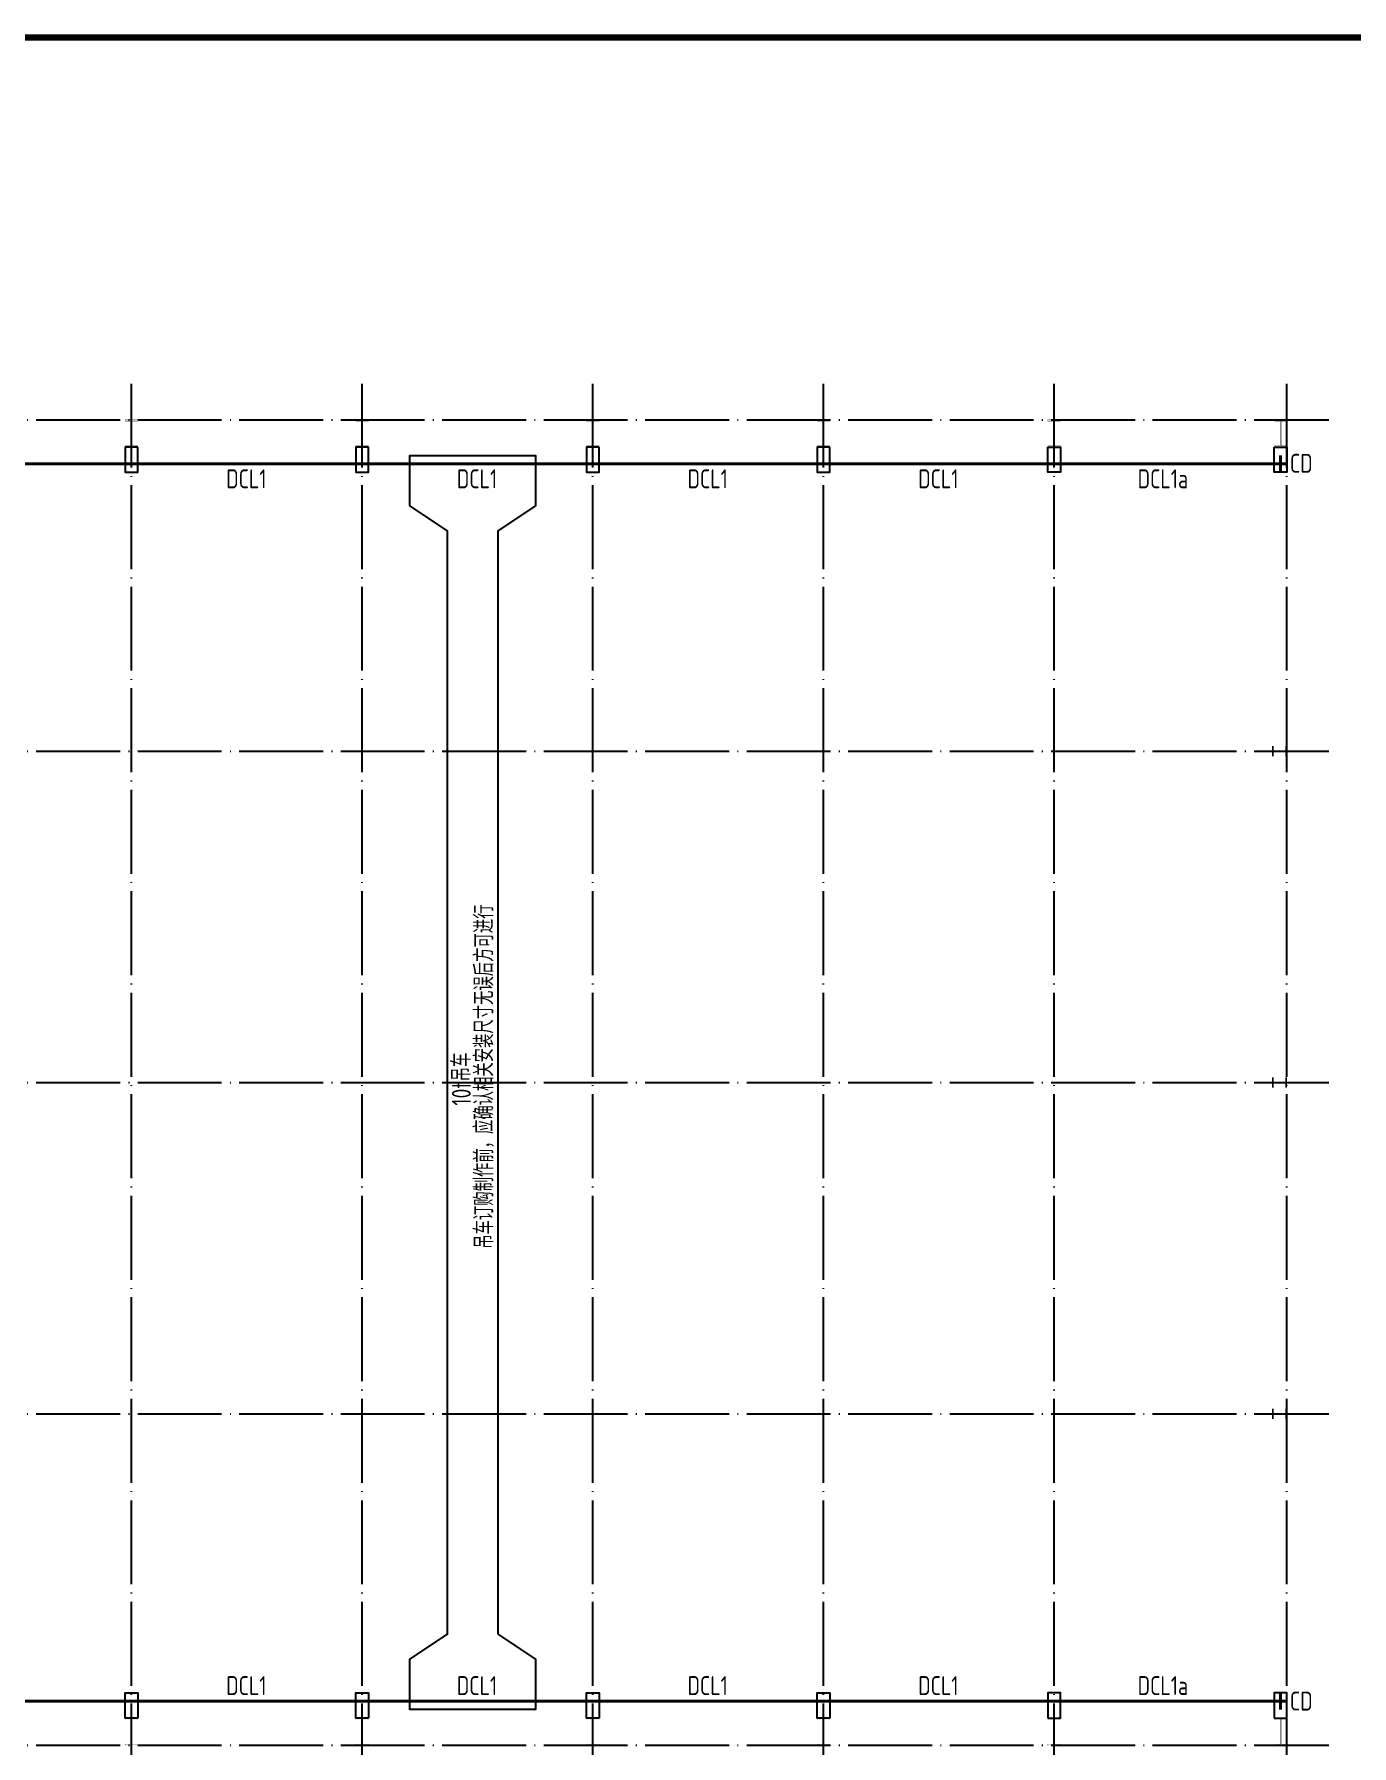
# Model space of a CAD drawing. Extents: x 9752569 to 9923256, y 1590558 to 2510207.
# Drawn here: x 9846133 to 9877549, y 2155029 to 2195832 of the extents above; entities that cross this region are included whole.
import ezdxf

# ---------------------------------------------------------------- set-up
doc = ezdxf.new("R2010")
doc.units = 0
doc.header["$LTSCALE"] = 1000
doc.header["$MEASUREMENT"] = 0
for name, pattern in [('8', [38, 30, -3, 2, -3]), ('DASH', [0.35, 0.25, -0.1]), ('DOTE', [2.42, 2, -0.2, 0.02, -0.2])]:
    doc.linetypes.add(name, pattern=pattern)
for name, color, linetype in [('DCL', 6, 'CONTINUOUS'), ('DOTE', 8, 'DOTE'), ('PUB_TITLE', 4, 'CONTINUOUS'), ('柱', 2, 'CONTINUOUS')]:
    doc.layers.add(name, color=color, linetype=linetype)
doc.styles.add('TSSD_REIN', font='atssdeng.shx', dxfattribs={"width": 0.7, "bigfont": 'atssdchn.shx'})

msp = doc.modelspace()

# ---------------------------------------------------------------- hatches: boundary and pattern name
at = {"layer": '柱'}
for color, points in [(2, [(9848601.1, 2186639.9), (9848301.1, 2186639.9), (9848301.1, 2186607.9), (9848439.1, 2186607.9), (9848439.1, 2186021.9), (9848301.1, 2186021.9), (9848301.1, 2185989.9), (9848601.1, 2185989.9), (9848601.1, 2186021.9), (9848463.1, 2186021.9), (9848463.1, 2186607.9), (9848601.1, 2186607.9)]), (2, [(9854101.1, 2186639.9), (9853801.1, 2186639.9), (9853801.1, 2186607.9), (9853939.1, 2186607.9), (9853939.1, 2186021.9), (9853801.1, 2186021.9), (9853801.1, 2185989.9), (9854101.1, 2185989.9), (9854101.1, 2186021.9), (9853963.1, 2186021.9), (9853963.1, 2186607.9), (9854101.1, 2186607.9)]), (2, [(9859601.1, 2186639.9), (9859301.1, 2186639.9), (9859301.1, 2186607.9), (9859439.1, 2186607.9), (9859439.1, 2186021.9), (9859301.1, 2186021.9), (9859301.1, 2185989.9), (9859601.1, 2185989.9), (9859601.1, 2186021.9), (9859463.1, 2186021.9), (9859463.1, 2186607.9), (9859601.1, 2186607.9)]), (2, [(9865101.1, 2186639.9), (9864801.1, 2186639.9), (9864801.1, 2186607.9), (9864939.1, 2186607.9), (9864939.1, 2186021.9), (9864801.1, 2186021.9), (9864801.1, 2185989.9), (9865101.1, 2185989.9), (9865101.1, 2186021.9), (9864963.1, 2186021.9), (9864963.1, 2186607.9), (9865101.1, 2186607.9)]), (2, [(9870601.1, 2186639.9), (9870301.1, 2186639.9), (9870301.1, 2186607.9), (9870439.1, 2186607.9), (9870439.1, 2186021.9), (9870301.1, 2186021.9), (9870301.1, 2185989.9), (9870601.1, 2185989.9), (9870601.1, 2186021.9), (9870463.1, 2186021.9), (9870463.1, 2186607.9), (9870601.1, 2186607.9)]), (2, [(9876001.1, 2186639.9), (9875701.1, 2186639.9), (9875701.1, 2186607.9), (9875839.1, 2186607.9), (9875839.1, 2186021.9), (9875701.1, 2186021.9), (9875701.1, 2185989.9), (9876001.1, 2185989.9), (9876001.1, 2186021.9), (9875863.1, 2186021.9), (9875863.1, 2186607.9), (9876001.1, 2186607.9)]), (3, [(9876001.1, 2178859.9), (9876001.1, 2178619.9), (9875969.1, 2178619.9), (9875969.1, 2178727.9), (9875683.1, 2178727.9), (9875683.1, 2178619.9), (9875651.1, 2178619.9), (9875651.1, 2178859.9), (9875683.1, 2178859.9), (9875683.1, 2178751.9), (9875969.1, 2178751.9), (9875969.1, 2178859.9)]), (3, [(9876001.1, 2170959.9), (9876001.1, 2170719.9), (9875969.1, 2170719.9), (9875969.1, 2170827.9), (9875683.1, 2170827.9), (9875683.1, 2170719.9), (9875651.1, 2170719.9), (9875651.1, 2170959.9), (9875683.1, 2170959.9), (9875683.1, 2170851.9), (9875969.1, 2170851.9), (9875969.1, 2170959.9)]), (3, [(9876001.1, 2163059.9), (9876001.1, 2162819.9), (9875969.1, 2162819.9), (9875969.1, 2162927.9), (9875683.1, 2162927.9), (9875683.1, 2162819.9), (9875651.1, 2162819.9), (9875651.1, 2163059.9), (9875683.1, 2163059.9), (9875683.1, 2162951.9), (9875969.1, 2162951.9), (9875969.1, 2163059.9)]), (2, [(9848601.1, 2155039.9), (9848301.1, 2155039.9), (9848301.1, 2155071.9), (9848439.1, 2155071.9), (9848439.1, 2155657.9), (9848301.1, 2155657.9), (9848301.1, 2155689.9), (9848601.1, 2155689.9), (9848601.1, 2155657.9), (9848463.1, 2155657.9), (9848463.1, 2155071.9), (9848601.1, 2155071.9)]), (2, [(9854101.1, 2155039.9), (9853801.1, 2155039.9), (9853801.1, 2155071.9), (9853939.1, 2155071.9), (9853939.1, 2155657.9), (9853801.1, 2155657.9), (9853801.1, 2155689.9), (9854101.1, 2155689.9), (9854101.1, 2155657.9), (9853963.1, 2155657.9), (9853963.1, 2155071.9), (9854101.1, 2155071.9)]), (2, [(9859601.1, 2155039.9), (9859301.1, 2155039.9), (9859301.1, 2155071.9), (9859439.1, 2155071.9), (9859439.1, 2155657.9), (9859301.1, 2155657.9), (9859301.1, 2155689.9), (9859601.1, 2155689.9), (9859601.1, 2155657.9), (9859463.1, 2155657.9), (9859463.1, 2155071.9), (9859601.1, 2155071.9)]), (2, [(9865101.1, 2155039.9), (9864801.1, 2155039.9), (9864801.1, 2155071.9), (9864939.1, 2155071.9), (9864939.1, 2155657.9), (9864801.1, 2155657.9), (9864801.1, 2155689.9), (9865101.1, 2155689.9), (9865101.1, 2155657.9), (9864963.1, 2155657.9), (9864963.1, 2155071.9), (9865101.1, 2155071.9)]), (2, [(9870601.1, 2155039.9), (9870301.1, 2155039.9), (9870301.1, 2155071.9), (9870439.1, 2155071.9), (9870439.1, 2155657.9), (9870301.1, 2155657.9), (9870301.1, 2155689.9), (9870601.1, 2155689.9), (9870601.1, 2155657.9), (9870463.1, 2155657.9), (9870463.1, 2155071.9), (9870601.1, 2155071.9)]), (2, [(9876001.1, 2155039.9), (9875701.1, 2155039.9), (9875701.1, 2155071.9), (9875839.1, 2155071.9), (9875839.1, 2155657.9), (9875701.1, 2155657.9), (9875701.1, 2155689.9), (9876001.1, 2155689.9), (9876001.1, 2155657.9), (9875863.1, 2155657.9), (9875863.1, 2155071.9), (9876001.1, 2155071.9)])]:
    msp.add_hatch(color=color, dxfattribs=at).paths.add_polyline_path(points)

# ---------------------------------------------------------------- linework, layer by layer
at = {"layer": 'DCL', "ltscale": 0.05}
for points in [[(9848601.1, 2185989.9), (9848301.1, 2185989.9), (9848301.1, 2185389.9), (9848601.1, 2185389.9)], [(9854101.1, 2185989.9), (9853801.1, 2185989.9), (9853801.1, 2185389.9), (9854101.1, 2185389.9)], [(9859601.1, 2185989.9), (9859301.1, 2185989.9), (9859301.1, 2185389.9), (9859601.1, 2185389.9)], [(9865101.1, 2185989.9), (9864801.1, 2185989.9), (9864801.1, 2185389.9), (9865101.1, 2185389.9)], [(9870301.1, 2185989.9), (9870601.1, 2185989.9), (9870601.1, 2185389.9), (9870301.1, 2185389.9)], [(9875701.1, 2185989.9), (9876001.1, 2185989.9), (9876001.1, 2185389.9), (9875701.1, 2185389.9)], [(9857187.1, 2157689.9), (9858087.2, 2157089.9), (9858087.2, 2155889.9), (9855087, 2155889.9), (9855087, 2157089.9), (9855987.1, 2157689.9), (9855987.1, 2183989.9), (9855087, 2184589.9), (9855087, 2185789.9), (9858087.2, 2185789.9), (9858087.2, 2184589.9), (9857187.1, 2183989.9)], [(9848601.1, 2155689.9), (9848301.1, 2155689.9), (9848301.1, 2156289.9), (9848601.1, 2156289.9)], [(9854101.1, 2155689.9), (9853801.1, 2155689.9), (9853801.1, 2156289.9), (9854101.1, 2156289.9)], [(9859601.1, 2155689.9), (9859301.1, 2155689.9), (9859301.1, 2156289.9), (9859601.1, 2156289.9)], [(9865101.1, 2155689.9), (9864801.1, 2155689.9), (9864801.1, 2156289.9), (9865101.1, 2156289.9)], [(9870301.1, 2155689.9), (9870601.1, 2155689.9), (9870601.1, 2156289.9), (9870301.1, 2156289.9)], [(9875701.1, 2155689.9), (9876001.1, 2155689.9), (9876001.1, 2156289.9), (9875701.1, 2156289.9)]]:
    msp.add_lwpolyline(points, close=True, dxfattribs=at)
at = {"layer": 'DCL', "linetype": 'DASH', "ltscale": 2, "const_width": 75}
for points in [[(9837401.1, 2185589.9), (9876001.1, 2185589.9)], [(9837401.1, 2156089.9), (9876001.1, 2156089.9)]]:
    msp.add_lwpolyline(points, dxfattribs=at)
at = {"layer": 'DCL', "color": 5, "ltscale": 2, "const_width": 75}
for points in [[(9875851.1, 2185389.9), (9875851.1, 2185789.9)], [(9875851.1, 2156289.9), (9875851.1, 2155889.9)]]:
    msp.add_lwpolyline(points, dxfattribs=at)
at = {"layer": 'DOTE'}
for p, q in [((9848451.1, 2154039.9), (9848451.1, 2187639.9)), ((9853951.1, 2154039.9), (9853951.1, 2187639.9)), ((9859451.1, 2154039.9), (9859451.1, 2187639.9)), ((9864951.1, 2154039.9), (9864951.1, 2187639.9)), ((9870451.1, 2154039.9), (9870451.1, 2187639.9)), ((9876001.1, 2154039.9), (9876001.1, 2187639.9)), ((9824401.1, 2186639.9), (9877001.1, 2186639.9)), ((9824401.1, 2186639.9), (9877001.1, 2186639.9)), ((9824401.1, 2178739.9), (9877001.1, 2178739.9)), ((9824401.1, 2170839.9), (9877001.1, 2170839.9)), ((9824401.1, 2162939.9), (9877001.1, 2162939.9)), ((9824401.1, 2155039.9), (9877001.1, 2155039.9))]:
    msp.add_line(p, q, dxfattribs=at)
at = {"layer": 'PUB_TITLE', "const_width": 150}
msp.add_lwpolyline([(9815555.5, 2135757.5), (9899405.5, 2135757.5), (9899405.5, 2195757.5), (9815555.5, 2195757.5)], close=True, dxfattribs=at)
at = {"layer": '柱', "color": 2, "const_width": 5}
for points in [[(9848601.1, 2186639.9), (9848301.1, 2186639.9), (9848301.1, 2186607.9), (9848439.1, 2186607.9), (9848439.1, 2186021.9), (9848301.1, 2186021.9), (9848301.1, 2185989.9), (9848601.1, 2185989.9), (9848601.1, 2186021.9), (9848463.1, 2186021.9), (9848463.1, 2186607.9), (9848601.1, 2186607.9)], [(9854101.1, 2186639.9), (9853801.1, 2186639.9), (9853801.1, 2186607.9), (9853939.1, 2186607.9), (9853939.1, 2186021.9), (9853801.1, 2186021.9), (9853801.1, 2185989.9), (9854101.1, 2185989.9), (9854101.1, 2186021.9), (9853963.1, 2186021.9), (9853963.1, 2186607.9), (9854101.1, 2186607.9)], [(9859601.1, 2186639.9), (9859301.1, 2186639.9), (9859301.1, 2186607.9), (9859439.1, 2186607.9), (9859439.1, 2186021.9), (9859301.1, 2186021.9), (9859301.1, 2185989.9), (9859601.1, 2185989.9), (9859601.1, 2186021.9), (9859463.1, 2186021.9), (9859463.1, 2186607.9), (9859601.1, 2186607.9)], [(9865101.1, 2186639.9), (9864801.1, 2186639.9), (9864801.1, 2186607.9), (9864939.1, 2186607.9), (9864939.1, 2186021.9), (9864801.1, 2186021.9), (9864801.1, 2185989.9), (9865101.1, 2185989.9), (9865101.1, 2186021.9), (9864963.1, 2186021.9), (9864963.1, 2186607.9), (9865101.1, 2186607.9)], [(9870601.1, 2186639.9), (9870301.1, 2186639.9), (9870301.1, 2186607.9), (9870439.1, 2186607.9), (9870439.1, 2186021.9), (9870301.1, 2186021.9), (9870301.1, 2185989.9), (9870601.1, 2185989.9), (9870601.1, 2186021.9), (9870463.1, 2186021.9), (9870463.1, 2186607.9), (9870601.1, 2186607.9)], [(9876001.1, 2186639.9), (9875701.1, 2186639.9), (9875701.1, 2186607.9), (9875839.1, 2186607.9), (9875839.1, 2186021.9), (9875701.1, 2186021.9), (9875701.1, 2185989.9), (9876001.1, 2185989.9), (9876001.1, 2186021.9), (9875863.1, 2186021.9), (9875863.1, 2186607.9), (9876001.1, 2186607.9)], [(9848601.1, 2155039.9), (9848301.1, 2155039.9), (9848301.1, 2155071.9), (9848439.1, 2155071.9), (9848439.1, 2155657.9), (9848301.1, 2155657.9), (9848301.1, 2155689.9), (9848601.1, 2155689.9), (9848601.1, 2155657.9), (9848463.1, 2155657.9), (9848463.1, 2155071.9), (9848601.1, 2155071.9)], [(9854101.1, 2155039.9), (9853801.1, 2155039.9), (9853801.1, 2155071.9), (9853939.1, 2155071.9), (9853939.1, 2155657.9), (9853801.1, 2155657.9), (9853801.1, 2155689.9), (9854101.1, 2155689.9), (9854101.1, 2155657.9), (9853963.1, 2155657.9), (9853963.1, 2155071.9), (9854101.1, 2155071.9)], [(9859601.1, 2155039.9), (9859301.1, 2155039.9), (9859301.1, 2155071.9), (9859439.1, 2155071.9), (9859439.1, 2155657.9), (9859301.1, 2155657.9), (9859301.1, 2155689.9), (9859601.1, 2155689.9), (9859601.1, 2155657.9), (9859463.1, 2155657.9), (9859463.1, 2155071.9), (9859601.1, 2155071.9)], [(9865101.1, 2155039.9), (9864801.1, 2155039.9), (9864801.1, 2155071.9), (9864939.1, 2155071.9), (9864939.1, 2155657.9), (9864801.1, 2155657.9), (9864801.1, 2155689.9), (9865101.1, 2155689.9), (9865101.1, 2155657.9), (9864963.1, 2155657.9), (9864963.1, 2155071.9), (9865101.1, 2155071.9)], [(9870601.1, 2155039.9), (9870301.1, 2155039.9), (9870301.1, 2155071.9), (9870439.1, 2155071.9), (9870439.1, 2155657.9), (9870301.1, 2155657.9), (9870301.1, 2155689.9), (9870601.1, 2155689.9), (9870601.1, 2155657.9), (9870463.1, 2155657.9), (9870463.1, 2155071.9), (9870601.1, 2155071.9)], [(9876001.1, 2155039.9), (9875701.1, 2155039.9), (9875701.1, 2155071.9), (9875839.1, 2155071.9), (9875839.1, 2155657.9), (9875701.1, 2155657.9), (9875701.1, 2155689.9), (9876001.1, 2155689.9), (9876001.1, 2155657.9), (9875863.1, 2155657.9), (9875863.1, 2155071.9), (9876001.1, 2155071.9)]]:
    msp.add_lwpolyline(points, close=True, dxfattribs=at)
at = {"layer": '柱', "color": 3, "const_width": 5}
for points in [[(9876001.1, 2178859.9), (9876001.1, 2178619.9), (9875969.1, 2178619.9), (9875969.1, 2178727.9), (9875683.1, 2178727.9), (9875683.1, 2178619.9), (9875651.1, 2178619.9), (9875651.1, 2178859.9), (9875683.1, 2178859.9), (9875683.1, 2178751.9), (9875969.1, 2178751.9), (9875969.1, 2178859.9)], [(9876001.1, 2170959.9), (9876001.1, 2170719.9), (9875969.1, 2170719.9), (9875969.1, 2170827.9), (9875683.1, 2170827.9), (9875683.1, 2170719.9), (9875651.1, 2170719.9), (9875651.1, 2170959.9), (9875683.1, 2170959.9), (9875683.1, 2170851.9), (9875969.1, 2170851.9), (9875969.1, 2170959.9)], [(9876001.1, 2163059.9), (9876001.1, 2162819.9), (9875969.1, 2162819.9), (9875969.1, 2162927.9), (9875683.1, 2162927.9), (9875683.1, 2162819.9), (9875651.1, 2162819.9), (9875651.1, 2163059.9), (9875683.1, 2163059.9), (9875683.1, 2162951.9), (9875969.1, 2162951.9), (9875969.1, 2163059.9)]]:
    msp.add_lwpolyline(points, close=True, dxfattribs=at)

# ---------------------------------------------------------------- texts
at = {"layer": 'DCL', "ltscale": 0.05, "style": 'TSSD_REIN', "width": 0.8}
for s, p in [('DCL1', (9850709.9, 2185008.5)), ('DCL1', (9856209.9, 2185008.5)), ('DCL1', (9861709.9, 2185008.5)), ('DCL1', (9867209.9, 2185008.5)), ('DCL1a', (9872443.2, 2185008.5)), ('DCL1', (9850709.9, 2156238.6)), ('DCL1', (9856209.9, 2156238.6)), ('DCL1', (9861709.9, 2156238.6)), ('DCL1', (9867209.9, 2156238.6)), ('DCL1a', (9872443.2, 2156238.6))]:
    msp.add_text(s, height=450, dxfattribs=at).set_placement(p)
at = {"layer": 'DCL', "color": 5, "ltscale": 0.05, "style": 'TSSD_REIN', "width": 0.8}
for p in [(9876073.2, 2185378), (9876073.2, 2155869.1)]:
    msp.add_text('CD', height=450, dxfattribs=at).set_placement(p)
at = {"layer": 'DCL', "color": 2, "linetype": '8', "ltscale": 0.05, "style": 'TSSD_REIN', "width": 0.8}
for s, p in [('吊车订购制作前，应确认相关安装尺寸无误后方可进行', (9857081.4, 2166877.6)), ('10t吊车', (9856543.1, 2170288.2))]:
    msp.add_text(s, height=450, rotation=90, dxfattribs=at).set_placement(p)

doc.saveas('drawing.dxf')
